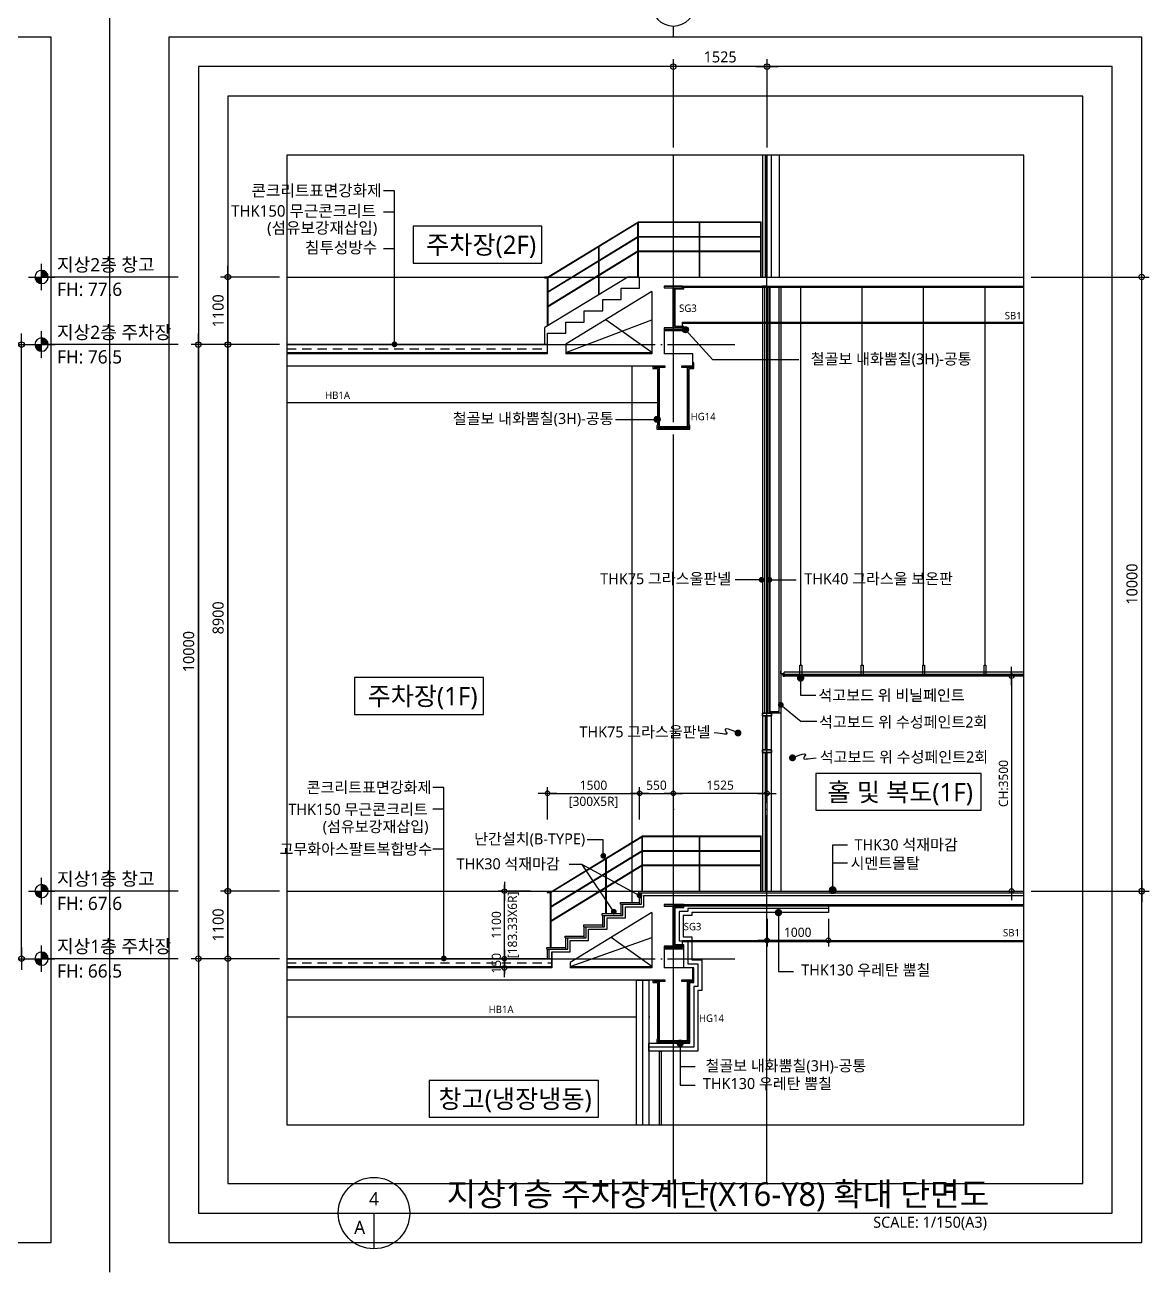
# Model space of a CAD drawing. Header units: millimetres. Extents: x 13515 to 183937, y -33900 to -660.
# Drawn here: x 98546 to 116850, y -33900 to -13592 of the extents above; entities that cross this region are included whole.
import ezdxf
from ezdxf.enums import TextEntityAlignment as Align

# ---------------------------------------------------------------- set-up
doc = ezdxf.new("R2010")
doc.units = ezdxf.units.MM
doc.header["$LTSCALE"] = 100
doc.header["$MEASUREMENT"] = 0
doc.header["$PDSIZE"] = -10
for name, pattern in [('CEN', [62, 60, -1, 0, -1]), ('CONTIN', [0]), ('HID', [2.5, 1.5, -1]), ('HIDDEN', [2, 1, -1])]:
    doc.linetypes.add(name, pattern=pattern)
doc.layers.get('0').update_dxf_attribs({"linetype": 'CONTINUOUS'})
doc.layers.get('Defpoints').update_dxf_attribs({"color": 171, "linetype": 'CONTINUOUS'})
for name, color, linetype in [('CEN', 1, 'CEN'), ('CON', 2, 'CONTINUOUS'), ('DOOR', 4, 'CONTINUOUS'), ('ELE-6', 8, 'CONTINUOUS'), ('ELE6', 8, 'CONTINUOUS'), ('FIN', 8, 'CONTINUOUS'), ('FIN(패널-200글라스울)', 4, 'CONTINUOUS'), ('FIN(패널-T75 글라스울)', 6, 'CONTINUOUS'), ('FIN-2', 9, 'CONTINUOUS'), ('HF', 3, 'CONTINUOUS'), ('INS', 251, 'BATTING'), ('LED', 7, 'CONTINUOUS'), ('NDIM', 7, 'CONTINUOUS'), ('STEEL', 5, 'CONTINUOUS'), ('SYM', 7, 'CONTINUOUS'), ('SYM(AXIS)', 7, 'CONTINUOUS'), ('TEXT', 3, 'CONTINUOUS'), ('TEXT(AXIS)', 2, 'CONTINUOUS'), ('TEXT(MIN)', 7, 'CONTINUOUS'), ('TEXT(노트)', 7, 'CONTINUOUS'), ('TEXT(실명)', 3, 'CONTINUOUS'), ('WALL-석고보드', 7, 'CONTINUOUS'), ('wire-meshes', 1, 'CONTINUOUS'), ('방수', 8, 'HIDDEN')]:
    doc.layers.add(name, color=color, linetype=linetype)
doc.styles.add('CGS', font='cgse', dxfattribs={"bigfont": 'cgs'})
doc.styles.add('나눔바른고딕', font='NanumBarunGothic.ttf')
doc.linetypes.add('BATTING', pattern='A,0.0001,-0.1,[134,ltypeshp.shx,S=0.1,R=0,X=-0.1,Y=0],-0.2,[134,ltypeshp.shx,S=0.1,R=180,X=0.1,Y=0],-0.1', length=0.4001)
doc.dimstyles.new('NDIM 1200', dxfattribs={"dimscale": 75, "dimtxt": 3, "dimasz": 1, "dimexe": 2, "dimexo": 2, "dimgap": 1, "dimtad": 1, "dimdec": 0, "dimdsep": 46, "dimtxsty": 'CGS', "dimblk": 'DOT0', "dimcen": 1, "dimdle": 8, "dimclrd": 256, "dimclre": 256, "dimclrt": 256, "dimadec": 0, "dimazin": 0, "dimtfac": 1, "dimtdec": 0, "dimtix": 1, "dimtmove": 2, "dimatfit": 3, "dimldrblk": 'DOT0', "dimfxl": 1, "dimtolj": 1, "dimtzin": 0, "dimlwd": -1, "dimlwe": -1, "dimarcsym": 0})

# ---------------------------------------------------------------- blocks, each defined once
blk = doc.blocks.new('A$C19853FC8')
at = {"layer": 'SYM'}
for p, q in [((1800, 0), (1800, 3600)), ((3600, 1800), (0, 1800))]:
    blk.add_line(p, q, dxfattribs=at)
blk.add_circle((1800, 1800), 900, dxfattribs=at)
for points in [[(900, 1800), (1800, 2700), (914, 1959), (1643, 2686)], [(914, 1959), (1643, 2686), (954, 2112), (1492, 2646)], [(954, 2112), (1492, 2646), (1025, 2260), (1346, 2576)], [(1025, 2260), (1346, 2576), (1109, 2378), (1222, 2491)], [(1800, 900), (2700, 1800), (1959, 914), (2686, 1643)], [(1959, 914), (2686, 1643), (2112, 954), (2646, 1492)], [(2112, 954), (2646, 1492), (2260, 1025), (2576, 1346)], [(2260, 1025), (2576, 1346), (2378, 1109), (2491, 1222)]]:
    blk.add_solid(points, dxfattribs=at)
at = {"layer": 'SYM', "linetype": 'Continuous'}
for points in [[(1800, 2700), (1800, 1800), (900, 1800)], [(2700, 1800), (1800, 900), (1800, 1800)]]:
    blk.add_solid(points, dxfattribs=at)
blk = doc.blocks.new('hb-700x300')
at = {"layer": 'STEEL', "color": 3, "linetype": 'ByBlock', "ltscale": 0.5}
for p, q in [((65177, 60321), (65320, 60321)), ((65320, 60321), (65320, 59669)), ((65333, 59669), (65333, 60321)), ((65333, 60321), (65477, 60321)), ((65320, 59669), (65177, 59669)), ((65477, 59669), (65333, 59669))]:
    blk.add_line(p, q, dxfattribs=at)
for points in [[(65477, 60321), (65477, 60345), (65177, 60345), (65177, 60321)], [(65177, 59669), (65177, 59645), (65477, 59645), (65477, 59669)]]:
    blk.add_lwpolyline(points, dxfattribs=at)
blk = doc.blocks.new('bhf-100x470')
at = {"layer": 'HF', "linetype": 'ByBlock'}
for p, q in [((66775, 58248), (66595, 58248)), ((66595, 58248), (66595, 58230)), ((66595, 58230), (66775, 58230)), ((66775, 58230), (66775, 58248)), ((67225, 58248), (67045, 58248)), ((67045, 58248), (67045, 58230)), ((67045, 58230), (67225, 58230)), ((67225, 58230), (67225, 58248))]:
    blk.add_line(p, q, dxfattribs=at)
for points in [[(66675, 57260), (66687, 57260), (66687, 58230), (66675, 58230)], [(67133, 57260), (67145, 57260), (67145, 58230), (67133, 58230)], [(66660, 57242), (67160, 57242), (67160, 57260), (66660, 57260)]]:
    blk.add_lwpolyline(points, close=True, dxfattribs=at)
blk = doc.blocks.new('DOT0')
blk.add_line((-3, 0), (3, 0))
at = {"color": 6}
blk.add_circle((0, 0), 0.75, dxfattribs=at)
blk = doc.blocks.new('*D431')
at = {"layer": 'Defpoints', "color": 0, "ltscale": 0.4, "transparency": 16777216}
for p in [(108554, -26105), (107054, -26630), (108554, -26630)]:
    blk.add_point(p, dxfattribs=at)
at = {"layer": 'NDIM', "ltscale": 0.4, "transparency": 16777216}
for p, q in [((107054, -26530), (107054, -26005)), ((107104, -26105), (108504, -26105)), ((108554, -26530), (108554, -26005))]:
    blk.add_line(p, q, dxfattribs=at)
at = {"layer": 'NDIM', "ltscale": 0.4, "transparency": 16777216, "xscale": 50, "yscale": 50, "zscale": 50, "rotation": 180}
blk.add_blockref('DOT0', (107054, -26105), dxfattribs=at)
at = {"layer": 'NDIM', "ltscale": 0.4, "transparency": 16777216, "xscale": 50, "yscale": 50, "zscale": 50}
blk.add_blockref('DOT0', (108554, -26105), dxfattribs=at)
at = {"layer": 'NDIM', "ltscale": 0.4, "transparency": 16777216, "char_height": 150, "attachment_point": 5, "style": '나눔바른고딕'}
for s, insert in [('\\A1;1500', (107804, -25973)), ('\\A1;[300X5R]', (107804, -26252))]:
    blk.add_mtext(s, dxfattribs=dict(at, insert=insert))
blk = doc.blocks.new('*D432')
at = {"layer": 'Defpoints', "color": 0, "ltscale": 0.4, "transparency": 16777216}
for p in [(109104, -26105), (108554, -26630), (109104, -26630)]:
    blk.add_point(p, dxfattribs=at)
at = {"layer": 'NDIM', "ltscale": 0.4, "transparency": 16777216}
for p, q in [((108554, -26530), (108554, -26005)), ((108604, -26105), (109054, -26105)), ((109104, -26530), (109104, -26005))]:
    blk.add_line(p, q, dxfattribs=at)
at = {"layer": 'NDIM', "ltscale": 0.4, "transparency": 16777216, "xscale": 50, "yscale": 50, "zscale": 50, "rotation": 180}
blk.add_blockref('DOT0', (108554, -26105), dxfattribs=at)
at = {"layer": 'NDIM', "ltscale": 0.4, "transparency": 16777216, "xscale": 50, "yscale": 50, "zscale": 50}
blk.add_blockref('DOT0', (109104, -26105), dxfattribs=at)
at = {"layer": 'NDIM', "ltscale": 0.4, "transparency": 16777216, "insert": (108829, -25973), "char_height": 150, "attachment_point": 5, "style": '나눔바른고딕'}
blk.add_mtext('\\A1;550', dxfattribs=at)
blk = doc.blocks.new('*D433')
at = {"layer": 'Defpoints', "color": 0, "ltscale": 0.4, "transparency": 16777216}
for p in [(109104, -26105), (109104, -26630), (110629, -26630)]:
    blk.add_point(p, dxfattribs=at)
at = {"layer": 'NDIM', "ltscale": 0.4, "transparency": 16777216}
for p, q in [((109104, -26530), (109104, -26005)), ((110579, -26105), (109154, -26105)), ((110629, -26530), (110629, -26005))]:
    blk.add_line(p, q, dxfattribs=at)
at = {"layer": 'NDIM', "ltscale": 0.4, "transparency": 16777216, "xscale": 50, "yscale": 50, "zscale": 50, "rotation": 180}
blk.add_blockref('DOT0', (109104, -26105), dxfattribs=at)
at = {"layer": 'NDIM', "ltscale": 0.4, "transparency": 16777216, "xscale": 50, "yscale": 50, "zscale": 50}
blk.add_blockref('DOT0', (110629, -26105), dxfattribs=at)
at = {"layer": 'NDIM', "ltscale": 0.4, "transparency": 16777216, "insert": (109866, -25973), "char_height": 150, "attachment_point": 5, "style": '나눔바른고딕'}
blk.add_mtext('\\A1;1525', dxfattribs=at)
blk = doc.blocks.new('*D429')
at = {"layer": 'Defpoints', "color": 0, "ltscale": 0.4, "transparency": 16777216}
for p in [(106353, -27697), (106878, -27697), (106878, -28797)]:
    blk.add_point(p, dxfattribs=at)
at = {"layer": 'NDIM', "ltscale": 0.4, "transparency": 16777216}
for p, q in [((106353, -27647), (106353, -27597)), ((106778, -27697), (106253, -27697)), ((106353, -28797), (106353, -27697)), ((106778, -28797), (106253, -28797)), ((106353, -28847), (106353, -28897))]:
    blk.add_line(p, q, dxfattribs=at)
at = {"layer": 'NDIM', "ltscale": 0.4, "transparency": 16777216, "xscale": 50, "yscale": 50, "zscale": 50}
for p, rotation in [((106353, -27697), 270), ((106353, -28797), 90)]:
    blk.add_blockref('DOT0', p, dxfattribs=dict(at, rotation=rotation))
at = {"layer": 'NDIM', "ltscale": 0.4, "transparency": 16777216, "char_height": 150, "attachment_point": 5, "rotation": 90, "style": '나눔바른고딕'}
for s, insert in [('\\A1;[183.33X6R]', (106500, -28247)), ('\\A1;1100', (106222, -28247))]:
    blk.add_mtext(s, dxfattribs=dict(at, insert=insert))
blk = doc.blocks.new('*D430')
at = {"layer": 'Defpoints', "color": 0, "ltscale": 0.4, "transparency": 16777216}
for p in [(106353, -28797), (106878, -28797), (106878, -28947)]:
    blk.add_point(p, dxfattribs=at)
at = {"layer": 'NDIM', "ltscale": 0.4, "transparency": 16777216}
for p, q in [((106778, -28797), (106253, -28797)), ((106353, -28747), (106353, -28697)), ((106353, -28947), (106353, -28797)), ((106778, -28947), (106253, -28947)), ((106353, -28997), (106353, -29047))]:
    blk.add_line(p, q, dxfattribs=at)
at = {"layer": 'NDIM', "ltscale": 0.4, "transparency": 16777216, "xscale": 50, "yscale": 50, "zscale": 50}
for p, rotation in [((106353, -28797), 270), ((106353, -28947), 90)]:
    blk.add_blockref('DOT0', p, dxfattribs=dict(at, rotation=rotation))
at = {"layer": 'NDIM', "ltscale": 0.4, "transparency": 16777216, "insert": (106222, -28872), "char_height": 150, "attachment_point": 5, "rotation": 90, "style": '나눔바른고딕'}
blk.add_mtext('\\A1;150', dxfattribs=at)
blk = doc.blocks.new('*D427')
at = {"layer": 'Defpoints', "color": 0, "ltscale": 0.4, "transparency": 16777216}
for p in [(109104, -14270), (109104, -15710), (110629, -15710)]:
    blk.add_point(p, dxfattribs=at)
at = {"layer": 'NDIM', "ltscale": 0.4, "transparency": 16777216}
for p, q in [((109104, -15590), (109104, -14150)), ((110629, -15590), (110629, -14150)), ((110569, -14270), (109164, -14270))]:
    blk.add_line(p, q, dxfattribs=at)
at = {"layer": 'NDIM', "ltscale": 0.4, "transparency": 16777216, "xscale": 60, "yscale": 60, "zscale": 60, "rotation": 180}
blk.add_blockref('DOT0', (109104, -14270), dxfattribs=at)
at = {"layer": 'NDIM', "ltscale": 0.4, "transparency": 16777216, "xscale": 60, "yscale": 60, "zscale": 60}
blk.add_blockref('DOT0', (110629, -14270), dxfattribs=at)
at = {"layer": 'NDIM', "ltscale": 0.4, "transparency": 16777216, "insert": (109866, -14113), "char_height": 180, "attachment_point": 5, "style": '나눔바른고딕'}
blk.add_mtext('\\A1;1525', dxfattribs=at)
blk = doc.blocks.new('A$C2F20087E')
at = {"layer": 'SYM(AXIS)'}
blk.add_line((600, 0), (600, 300), dxfattribs=at)
blk.add_circle((600, 900), 600, dxfattribs=at)
blk = doc.blocks.new('*D428')
at = {"layer": 'Defpoints', "color": 0, "ltscale": 0.4, "transparency": 16777216}
for p in [(101850, -27697), (102810, -27697), (102810, -28797)]:
    blk.add_point(p, dxfattribs=at)
at = {"layer": 'NDIM', "ltscale": 0.4, "transparency": 16777216}
for p, q in [((102690, -27697), (101730, -27697)), ((101850, -28737), (101850, -27757)), ((102690, -28797), (101730, -28797))]:
    blk.add_line(p, q, dxfattribs=at)
at = {"layer": 'NDIM', "ltscale": 0.4, "transparency": 16777216, "xscale": 60, "yscale": 60, "zscale": 60}
for p, rotation in [((101850, -27697), 90), ((101850, -28797), 270)]:
    blk.add_blockref('DOT0', p, dxfattribs=dict(at, rotation=rotation))
at = {"layer": 'NDIM', "ltscale": 0.4, "transparency": 16777216, "insert": (101692, -28247), "char_height": 180, "attachment_point": 5, "rotation": 90, "style": '나눔바른고딕'}
blk.add_mtext('\\A1;1100', dxfattribs=at)
blk = doc.blocks.new('*D426')
at = {"layer": 'Defpoints', "color": 0, "ltscale": 0.4, "transparency": 16777216}
for p in [(114611, -24195), (114611, -27695), (114611, -27695)]:
    blk.add_point(p, dxfattribs=at)
at = {"layer": 'NDIM', "ltscale": 0.4, "transparency": 16777216}
blk.add_line((114611, -24245), (114611, -27645), dxfattribs=at)
at = {"layer": 'NDIM', "ltscale": 0.4, "transparency": 16777216, "xscale": 50, "yscale": 50, "zscale": 50}
for p, rotation in [((114611, -24195), 90), ((114611, -27695), 270)]:
    blk.add_blockref('DOT0', p, dxfattribs=dict(at, rotation=rotation))
at = {"layer": 'NDIM', "ltscale": 0.4, "transparency": 16777216, "insert": (114480, -25945), "char_height": 150, "attachment_point": 5, "rotation": 90, "style": '나눔바른고딕'}
blk.add_mtext('\\A1;CH:3500', dxfattribs=at)
blk = doc.blocks.new('*D474')
at = {"layer": 'Defpoints', "color": 0, "ltscale": 0.4, "transparency": 16777216}
for p in [(110629, -28047), (111629, -28047), (110629, -28500)]:
    blk.add_point(p, dxfattribs=at)
at = {"layer": 'NDIM', "ltscale": 0.4, "transparency": 16777216}
for p, q in [((110629, -28147), (110629, -28600)), ((111629, -28147), (111629, -28600)), ((111579, -28500), (110679, -28500))]:
    blk.add_line(p, q, dxfattribs=at)
at = {"layer": 'NDIM', "ltscale": 0.4, "transparency": 16777216, "xscale": 50, "yscale": 50, "zscale": 50, "rotation": 180}
blk.add_blockref('DOT0', (110629, -28500), dxfattribs=at)
at = {"layer": 'NDIM', "ltscale": 0.4, "transparency": 16777216, "xscale": 50, "yscale": 50, "zscale": 50}
blk.add_blockref('DOT0', (111629, -28500), dxfattribs=at)
at = {"layer": 'NDIM', "ltscale": 0.4, "transparency": 16777216, "insert": (111129, -28368), "char_height": 150, "attachment_point": 5, "style": '나눔바른고딕'}
blk.add_mtext('\\A1;1000', dxfattribs=at)
blk = doc.blocks.new('*D475')
at = {"layer": 'Defpoints', "color": 0, "ltscale": 0.4, "transparency": 16777216}
for p in [(101850, -18797), (102810, -18797), (102810, -27697)]:
    blk.add_point(p, dxfattribs=at)
at = {"layer": 'NDIM', "ltscale": 0.4, "transparency": 16777216}
for p, q in [((102690, -18797), (101730, -18797)), ((101850, -27637), (101850, -18857)), ((102690, -27697), (101730, -27697))]:
    blk.add_line(p, q, dxfattribs=at)
at = {"layer": 'NDIM', "ltscale": 0.4, "transparency": 16777216, "xscale": 60, "yscale": 60, "zscale": 60}
for p, rotation in [((101850, -18797), 90), ((101850, -27697), 270)]:
    blk.add_blockref('DOT0', p, dxfattribs=dict(at, rotation=rotation))
at = {"layer": 'NDIM', "ltscale": 0.4, "transparency": 16777216, "insert": (101692, -23247), "char_height": 180, "attachment_point": 5, "rotation": 90, "style": '나눔바른고딕'}
blk.add_mtext('\\A1;8900', dxfattribs=at)
blk = doc.blocks.new('*D476')
at = {"layer": 'Defpoints', "color": 0, "ltscale": 0.4, "transparency": 16777216}
for p in [(101370, -18797), (102810, -18797), (102810, -28797)]:
    blk.add_point(p, dxfattribs=at)
at = {"layer": 'NDIM', "ltscale": 0.4, "transparency": 16777216}
for p, q in [((102690, -18797), (101250, -18797)), ((101370, -28737), (101370, -18857)), ((102690, -28797), (101250, -28797))]:
    blk.add_line(p, q, dxfattribs=at)
at = {"layer": 'NDIM', "ltscale": 0.4, "transparency": 16777216, "xscale": 60, "yscale": 60, "zscale": 60}
for p, rotation in [((101370, -18797), 90), ((101370, -28797), 270)]:
    blk.add_blockref('DOT0', p, dxfattribs=dict(at, rotation=rotation))
at = {"layer": 'NDIM', "ltscale": 0.4, "transparency": 16777216, "insert": (101212, -23797), "char_height": 180, "attachment_point": 5, "rotation": 90, "style": '나눔바른고딕'}
blk.add_mtext('\\A1;10000', dxfattribs=at)
blk = doc.blocks.new('*D483')
at = {"layer": 'Defpoints', "color": 0, "ltscale": 0.4, "transparency": 16777216}
for p in [(97050, -18797), (98490, -18797), (97050, -28797)]:
    blk.add_point(p, dxfattribs=at)
at = {"layer": 'NDIM', "ltscale": 0.4, "transparency": 16777216}
for p, q in [((97170, -18797), (98610, -18797)), ((98490, -28737), (98490, -18857)), ((97170, -28797), (98610, -28797))]:
    blk.add_line(p, q, dxfattribs=at)
at = {"layer": 'NDIM', "ltscale": 0.4, "transparency": 16777216, "xscale": 60, "yscale": 60, "zscale": 60}
for p, rotation in [((98490, -18797), 90), ((98490, -28797), 270)]:
    blk.add_blockref('DOT0', p, dxfattribs=dict(at, rotation=rotation))
at = {"layer": 'NDIM', "ltscale": 0.4, "transparency": 16777216, "insert": (98332, -23797), "char_height": 180, "attachment_point": 5, "rotation": 90, "style": '나눔바른고딕'}
blk.add_mtext('\\A1;10000', dxfattribs=at)
blk = doc.blocks.new('*D485')
at = {"layer": 'Defpoints', "color": 0, "ltscale": 0.4, "transparency": 16777216}
for p in [(114810, -17697), (116730, -17697), (114810, -27697)]:
    blk.add_point(p, dxfattribs=at)
at = {"layer": 'NDIM', "ltscale": 0.4, "transparency": 16777216}
for p, q in [((114930, -17697), (116850, -17697)), ((116730, -27637), (116730, -17757)), ((114930, -27697), (116850, -27697))]:
    blk.add_line(p, q, dxfattribs=at)
at = {"layer": 'NDIM', "ltscale": 0.4, "transparency": 16777216, "xscale": 60, "yscale": 60, "zscale": 60}
for p, rotation in [((116730, -17697), 90), ((116730, -27697), 270)]:
    blk.add_blockref('DOT0', p, dxfattribs=dict(at, rotation=rotation))
at = {"layer": 'NDIM', "ltscale": 0.4, "transparency": 16777216, "insert": (116572, -22697), "char_height": 180, "attachment_point": 5, "rotation": 90, "style": '나눔바른고딕'}
blk.add_mtext('\\A1;10000', dxfattribs=at)
blk = doc.blocks.new('*D486')
at = {"layer": 'Defpoints', "color": 0, "ltscale": 0.4, "transparency": 16777216}
for p in [(101850, -17697), (102810, -17697), (102810, -18797)]:
    blk.add_point(p, dxfattribs=at)
at = {"layer": 'NDIM', "ltscale": 0.4, "transparency": 16777216}
for p, q in [((102690, -17697), (101730, -17697)), ((101850, -18737), (101850, -17757)), ((102690, -18797), (101730, -18797))]:
    blk.add_line(p, q, dxfattribs=at)
at = {"layer": 'NDIM', "ltscale": 0.4, "transparency": 16777216, "xscale": 60, "yscale": 60, "zscale": 60}
for p, rotation in [((101850, -17697), 90), ((101850, -18797), 270)]:
    blk.add_blockref('DOT0', p, dxfattribs=dict(at, rotation=rotation))
at = {"layer": 'NDIM', "ltscale": 0.4, "transparency": 16777216, "insert": (101692, -18247), "char_height": 180, "attachment_point": 5, "rotation": 90, "style": '나눔바른고딕'}
blk.add_mtext('\\A1;1100', dxfattribs=at)

msp = doc.modelspace()

# ---------------------------------------------------------------- hatches: boundary and pattern name
at = {"ltscale": 10000}
h = msp.add_hatch(color=256, dxfattribs=at)
h.dxf.hatch_style = 1
edge = h.paths.add_edge_path()
edge.add_arc((109299.7, -18556.3), 50, 540, 900)
h = msp.add_hatch(color=256, dxfattribs=at)
h.dxf.hatch_style = 1
edge = h.paths.add_edge_path()
edge.add_arc((108840.3, -20016.6), 50, -360, 0, ccw=False)
at = {"layer": 'LED'}
h = msp.add_hatch(color=256, dxfattribs=at)
h.dxf.hatch_style = 1
edge = h.paths.add_edge_path()
edge.add_arc((111698.5, -27681.3), 64.8, 180, 540, ccw=False)

# ---------------------------------------------------------------- linework, layer by layer
for p, q in [((104562.7, -16639.4), (104381.5, -16639.4)), ((104562.7, -17237.5), (104381.5, -17237.5)), ((105366.2, -26359.7), (105184.9, -26359.7)), ((105366.2, -27011.3), (105184.9, -27011.3))]:
    msp.add_line(p, q)
at = {"ltscale": 10000}
for p, q in [((107053.8, -18796.7), (102810, -18796.7)), ((111439.3, -24933.7), (111185.7, -24933.7)), ((107618.5, -27264.1), (108553.8, -27767.2)), ((107123.8, -28796.7), (102810, -28796.7))]:
    msp.add_line(p, q, dxfattribs=at)
for points in [[(106963.7, -16870), (104868.3, -16870), (104868.3, -17470), (106963.7, -17470)], [(106010.1, -24219.3), (103914.6, -24219.3), (103914.6, -24819.3), (106010.1, -24819.3)], [(114116.3, -25780.8), (111425, -25780.8), (111425, -26380.8), (114116.3, -26380.8)], [(107883.3, -30778.3), (105130.4, -30778.3), (105130.4, -31378.3), (107883.3, -31378.3)]]:
    msp.add_lwpolyline(points, close=True, dxfattribs=at)
at = {"layer": 'CEN'}
for p, q in [((109103.8, -32459.6), (109103.8, -15710)), ((110628.8, -32459.6), (110628.8, -15710)), ((107053.8, -17701.2), (108533.8, -16796.7)), ((107056.3, -17710.2), (108536.3, -16805.7)), ((108527.3, -17696.7), (108527.3, -16811.2)), ((108533.8, -16796.7), (110536.3, -16796.7)), ((108536.3, -17696.7), (108536.3, -16805.7)), ((108536.3, -16805.7), (110536.3, -16805.7)), ((109527.3, -17696.7), (109527.3, -16811.2)), ((109536.3, -17696.7), (109536.3, -16805.7)), ((110527.3, -17696.7), (110527.3, -16805.7)), ((110536.3, -17696.7), (110536.3, -16796.7)), ((107062.8, -17930.1), (108527.3, -17035.1)), ((107062.8, -17940.6), (108527.3, -17045.6)), ((108536.3, -17035.1), (110527.3, -17035.1)), ((108536.3, -17044.1), (110527.3, -17044.1)), ((107888.8, -17979.8), (107888.8, -17201.4)), ((107897.8, -17974.3), (107897.8, -17195.9)), ((107062.8, -18164.5), (108527.3, -17269.5)), ((107062.8, -18175), (108527.3, -17280)), ((108536.3, -17269.5), (110527.3, -17269.5)), ((108536.3, -17278.5), (110527.3, -17278.5)), ((102810, -17696.7), (114810, -17696.7)), ((107053.8, -17701.2), (107003.8, -17701.2)), ((107003.8, -17701.2), (107003.8, -17710.2)), ((107003.8, -17710.2), (107056.3, -17710.2)), ((107053.8, -18490.7), (107053.8, -17710.2)), ((107062.8, -18485.3), (107062.8, -17706.2)), ((107353.8, -18926.7), (108753.8, -18392.3)), ((108753.8, -18926.7), (108003.6, -18392.1)), ((102810, -18796.7), (110103.8, -18796.7)), ((107101.2, -27712.8), (108600.2, -26796.7)), ((107103.8, -27721.8), (108602.8, -26805.7)), ((108600.2, -26796.7), (110536.3, -26796.7)), ((108602.8, -27696.7), (108602.8, -26805.7)), ((108602.8, -26805.7), (110536.3, -26805.7)), ((109527.3, -27696.7), (109527.3, -26805.7)), ((109536.3, -27696.7), (109536.3, -26805.7)), ((110527.3, -27696.7), (110527.3, -26805.7)), ((110536.3, -27696.7), (110536.3, -26796.7)), ((108593.8, -27696.7), (108593.8, -26811.2)), ((107112.8, -27940.1), (108593.8, -27035.1)), ((107112.8, -27950.7), (108593.8, -27045.6)), ((108003.8, -28063.4), (108003.8, -27171.8)), ((108012.8, -28063.4), (108012.8, -27166.3)), ((108602.8, -27035.1), (110527.3, -27035.1)), ((108602.8, -27044.1), (110527.3, -27044.1)), ((107112.8, -28174.5), (108593.8, -27269.5)), ((107112.8, -28185.1), (108593.8, -27280)), ((108602.8, -27269.5), (110527.3, -27269.5)), ((108602.8, -27278.5), (110527.3, -27278.5)), ((102810, -27696.7), (114810, -27696.7)), ((107101.2, -27712.8), (107051.2, -27712.8)), ((107051.2, -27712.8), (107051.2, -27721.8)), ((107051.2, -27721.8), (107103.8, -27721.8)), ((107103.8, -28613.4), (107103.8, -27721.8)), ((107112.8, -28613.4), (107112.8, -27716.3)), ((107423.8, -28926.7), (108753.8, -28454.6)), ((108753.8, -28926.7), (108088.8, -28452.8)), ((102810, -28796.7), (110103.8, -28796.7))]:
    msp.add_line(p, q, dxfattribs=at)
at = {"layer": 'CON', "ltscale": 1000}
for p, q in [((108553.8, -17696.7), (114810, -17696.7)), ((108953.8, -17846.7), (114810, -17846.7)), ((108753.8, -17933.6), (107353.8, -18789.2)), ((108753.8, -17933.6), (108753.8, -18946.7)), ((108953.8, -18546.7), (108953.8, -18946.7)), ((107353.8, -18789.2), (107353.8, -18946.7)), ((107053.8, -18946.7), (102810, -18946.7)), ((108753.8, -18946.7), (107353.8, -18946.7)), ((109418.8, -18946.7), (108953.8, -18946.7)), ((109418.8, -19146.7), (109418.8, -18946.7)), ((108968.8, -19146.7), (102810, -19146.7)), ((108623.8, -27766.7), (114810, -27766.7)), ((108953.8, -27916.7), (114810, -27916.7)), ((108753.8, -28046.4), (107423.8, -28859.2)), ((108753.8, -28046.4), (108753.8, -28946.7)), ((108953.8, -28592.7), (108953.8, -28946.7)), ((107123.8, -28683.4), (107123.8, -28946.7)), ((107123.8, -28946.7), (102810, -28946.7)), ((107423.8, -28859.2), (107423.8, -28946.7)), ((108753.8, -28946.7), (107423.8, -28946.7)), ((109418.8, -28946.7), (108953.8, -28946.7)), ((109418.8, -29146.7), (109418.8, -28946.7)), ((108968.8, -29146.7), (102810, -29146.7))]:
    msp.add_line(p, q, dxfattribs=at)
for points in [[(107053.8, -18946.7), (107053.8, -18726.7), (107053.8, -18613.4), (107353.8, -18613.4), (107353.8, -18430.1), (107653.8, -18430.1), (107653.8, -18246.7), (107953.8, -18246.7), (107953.8, -18063.4), (108253.8, -18063.4), (108253.8, -17880.1), (108553.8, -17880.1), (108553.8, -17696.7)], [(107123.8, -28946.7), (107123.8, -28796.7), (107123.8, -28683.4), (107423.8, -28683.4), (107423.8, -28500.1), (107723.8, -28500.1), (107723.8, -28316.7), (108023.8, -28316.7), (108023.8, -28133.4), (108323.8, -28133.4), (108323.8, -27950.1), (108623.8, -27950.1), (108623.8, -27766.7)]]:
    msp.add_lwpolyline(points, dxfattribs=at)
at = {"layer": 'Defpoints', "ltscale": 10000}
msp.add_line((99930, -33900), (99930, -660), dxfattribs=at)
for points in [[(98970, -13790), (76050, -13790), (76050, -33420), (98970, -33420)], [(116730, -13790), (100890, -13790), (100890, -33420), (116730, -33420)], [(116250, -14270), (101370, -14270), (101370, -32940), (116250, -32940)], [(115770, -14750), (101850, -14750), (101850, -32460), (115770, -32460)], [(114810, -15710), (102810, -15710), (102810, -31500), (114810, -31500)]]:
    msp.add_lwpolyline(points, close=True, dxfattribs=at)
at = {"layer": 'DOOR'}
for p, q in [((110553.8, -15710), (110553.8, -17696.7)), ((110597.8, -15710), (110597.8, -17696.7)), ((110627.8, -15710), (110627.8, -17696.7)), ((110703.8, -17696.7), (110703.8, -15710)), ((110553.8, -24841.7), (110553.8, -27696.7)), ((110597.8, -24841.7), (110597.8, -25396.7)), ((110627.8, -24841.7), (110627.8, -25396.7)), ((110703.8, -27696.7), (110703.8, -24841.7)), ((110597.8, -25441.7), (110597.8, -27696.7)), ((110627.8, -25441.7), (110627.8, -27696.7))]:
    msp.add_line(p, q, dxfattribs=at)
for points in [[(110703.8, -24796.7), (110687.3, -24796.7), (110687.3, -24798.3), (110702.2, -24798.3), (110702.2, -24840.1), (110599.4, -24840.1), (110599.4, -24840.1), (110555.4, -24840.1), (110555.4, -24798.3), (110570.3, -24798.3), (110570.3, -24796.7), (110553.8, -24796.7), (110553.8, -24841.7), (110597.8, -24841.7), (110597.8, -24841.7), (110703.8, -24841.7)], [(110563.3, -24798.3), (110563.3, -24799.9), (110694.2, -24799.9), (110694.2, -24798.3)], [(110703.8, -25396.7), (110702.2, -25396.7), (110702.2, -25398.3), (110702.2, -25398.3), (110702.2, -25440.1), (110599.4, -25440.1), (110599.4, -25440.1), (110555.4, -25440.1), (110555.4, -25398.3), (110702.2, -25398.3), (110702.2, -25396.7), (110553.8, -25396.7), (110553.8, -25441.7), (110597.8, -25441.7), (110597.8, -25441.7), (110703.8, -25441.7)]]:
    msp.add_lwpolyline(points, close=True, dxfattribs=at)
at = {"layer": 'ELE-6', "ltscale": 10000}
msp.add_line((108428.8, -19146.7), (108428.8, -27880.1), dxfattribs=at)
at = {"layer": 'ELE6', "ltscale": 10000}
msp.add_line((110853.8, -24796.7), (110853.8, -27696.7), dxfattribs=at)
at = {"layer": 'FIN', "ltscale": 10000}
for p, q in [((109253.8, -17863.7), (114810, -17863.7)), ((109253.8, -18429.7), (114810, -18429.7)), ((109253.8, -18522.7), (109253.8, -18429.7)), ((109253.8, -18446.7), (114810, -18446.7)), ((107053.8, -18796.7), (107053.8, -18643.4)), ((107013.8, -18796.7), (107013.8, -18796.7)), ((107053.8, -18796.7), (107053.8, -18796.7)), ((108868.8, -19746.7), (102810, -19746.7)), ((108543.8, -27696.7), (114810, -27696.7)), ((108543.8, -27726.7), (108543.8, -27696.7)), ((108543.8, -27726.7), (114810, -27726.7)), ((108553.8, -27910.1), (108553.8, -27726.7)), ((108583.8, -27910.1), (108583.8, -27726.7)), ((108243.8, -27880.1), (108553.8, -27880.1)), ((108243.8, -27910.1), (108243.8, -27880.1)), ((108243.8, -27910.1), (108583.8, -27910.1)), ((108253.8, -28093.4), (108253.8, -27910.1)), ((108283.8, -28093.4), (108283.8, -27910.1)), ((109253.8, -27933.7), (114810, -27933.7)), ((107943.8, -28063.4), (108253.8, -28063.4)), ((107943.8, -28093.4), (107943.8, -28063.4)), ((107943.8, -28093.4), (108283.8, -28093.4)), ((107953.8, -28276.7), (107953.8, -28093.4)), ((107983.8, -28276.7), (107983.8, -28093.4)), ((107343.8, -28430.1), (107653.8, -28430.1)), ((107343.8, -28460.1), (107343.8, -28430.1)), ((107643.8, -28246.7), (107953.8, -28246.7)), ((107643.8, -28276.7), (107643.8, -28246.7)), ((107643.8, -28276.7), (107983.8, -28276.7)), ((107653.8, -28460.1), (107653.8, -28276.7)), ((107683.8, -28460.1), (107683.8, -28276.7)), ((107043.8, -28613.4), (107353.8, -28613.4)), ((107043.8, -28643.4), (107043.8, -28613.4)), ((107343.8, -28460.1), (107683.8, -28460.1)), ((107353.8, -28643.4), (107353.8, -28460.1)), ((107383.8, -28643.4), (107383.8, -28460.1)), ((109253.8, -28499.7), (114810, -28499.7)), ((109253.8, -28592.7), (109253.8, -28499.7)), ((109253.8, -28516.7), (114810, -28516.7)), ((107043.8, -28643.4), (107383.8, -28643.4)), ((107053.8, -28796.7), (107053.8, -28643.4)), ((107053.8, -28796.7), (107053.8, -28796.7)), ((107083.8, -28796.7), (107083.8, -28643.4)), ((107083.8, -28796.7), (107083.8, -28796.7)), ((108503.8, -29746.7), (102810, -29746.7)), ((108722.8, -29746.7), (108703.8, -29746.7))]:
    msp.add_line(p, q, dxfattribs=at)
for points in [[(108953.8, -18567.7), (109274.8, -18567.7), (109274.8, -18501.7), (109131.3, -18501.7), (109131.3, -17891.7), (109274.8, -17891.7), (109274.8, -17846.7)], [(108767.8, -19146.7), (108767.8, -19185.7), (108847.8, -19185.7), (108847.8, -20113.7), (108832.8, -20113.7), (108832.8, -20173.7), (109374.8, -20173.7), (109374.8, -20113.7), (109359.8, -20113.7), (109359.8, -19185.7), (109439.8, -19185.7), (109439.8, -19096.7), (109418.8, -19096.7)], [(108953.8, -28637.7), (108953.8, -28637.7), (109274.8, -28637.7), (109274.8, -28571.7), (109131.3, -28571.7), (109131.3, -27961.7), (109274.8, -27961.7), (109274.8, -27916.7), (109253.8, -27916.7), (109253.8, -27940.7), (109110.3, -27940.7), (109110.3, -28592.7), (109253.8, -28592.7), (109253.8, -28616.7), (108953.8, -28616.7), (108953.8, -28637.7)], [(108767.8, -29146.7), (108767.8, -29185.7), (108847.8, -29185.7), (108847.8, -30113.7), (108832.8, -30113.7), (108832.8, -30173.7), (109374.8, -30173.7), (109374.8, -30113.7), (109359.8, -30113.7), (109359.8, -29185.7), (109439.8, -29185.7), (109439.8, -29146.7), (109439.8, -29096.7), (109418.8, -29096.7), (109418.8, -29146.7), (109418.8, -29164.7), (109338.8, -29164.7), (109338.8, -30134.7), (109353.8, -30134.7), (109353.8, -30152.7), (108853.8, -30152.7), (108853.8, -30134.7), (108868.8, -30134.7), (108868.8, -29164.7), (108788.8, -29164.7), (108788.8, -29146.7)]]:
    msp.add_lwpolyline(points, dxfattribs=at)
at = {"layer": 'FIN(패널-200글라스울)', "ltscale": 0.1}
msp.add_lwpolyline([(108503.8, -31500), (108503.8, -29146.7), (108703.8, -29146.7), (108703.8, -31500)], dxfattribs=at)
at = {"layer": 'FIN(패널-T75 글라스울)', "ltscale": 0.1}
for p, q in [((108362, -17696.7), (107013.8, -18520.7)), ((108543.8, -17696.7), (108362, -17696.7)), ((107013.8, -18796.7), (107013.8, -18520.7))]:
    msp.add_line(p, q, dxfattribs=at)
msp.add_lwpolyline([(110553.8, -17846.7), (110553.8, -24796.7), (110628.8, -24796.7), (110628.8, -17846.7)], close=True, dxfattribs=at)
at = {"layer": 'FIN-2', "ltscale": 10000}
msp.add_line((110828.8, -15710), (110828.8, -17696.7), dxfattribs=at)
at = {"layer": 'FIN-2'}
for p, q in [((111178.8, -24018.7), (111178.8, -17846.7)), ((112178.8, -24018.7), (112178.8, -17846.7)), ((113178.8, -24018.7), (113178.8, -17846.7)), ((114178.8, -24018.7), (114178.8, -17846.7)), ((110905.8, -24168.7), (110905.8, -24130.7)), ((114810, -24130.7), (110905.8, -24130.7)), ((110905.8, -24168.7), (110905.8, -24130.7)), ((114810, -24182.7), (110893.8, -24182.7)), ((114810, -24194.7), (110893.8, -24194.7)), ((114810, -24168.7), (110905.8, -24168.7))]:
    msp.add_line(p, q, dxfattribs=at)
at = {"layer": 'FIN-2', "ltscale": 0.1}
for p, q in [((102810, -18926.7), (107053.8, -18926.7)), ((107353.8, -18926.7), (108753.8, -18926.7)), ((102810, -28926.7), (107123.8, -28926.7)), ((107423.8, -28926.7), (108753.8, -28926.7))]:
    msp.add_line(p, q, dxfattribs=at)
at = {"layer": 'FIN-2'}
msp.add_lwpolyline([(110911.8, -24196.7), (110911.8, -24194.7), (110893.8, -24194.7), (110893.8, -24156.7), (110855.8, -24156.7), (110855.8, -24116.7), (110853.8, -24116.7), (110853.8, -24158.7), (110891.8, -24158.7), (110891.8, -24196.7), (110911.8, -24196.7)], dxfattribs=at)
for points in [[(111163.8, -24018.7), (111193.8, -24018.7), (111193.8, -24168.7), (111163.8, -24168.7)], [(112163.8, -24018.7), (112193.8, -24018.7), (112193.8, -24168.7), (112163.8, -24168.7)], [(113163.8, -24018.7), (113193.8, -24018.7), (113193.8, -24168.7), (113163.8, -24168.7)], [(114163.8, -24018.7), (114193.8, -24018.7), (114193.8, -24168.7), (114163.8, -24168.7)]]:
    msp.add_lwpolyline(points, close=True, dxfattribs=at)
at = {"layer": 'INS', "ltscale": 0.9}
msp.add_line((110591.3, -24796.7), (110591.3, -17846.7), dxfattribs=at)
at = {"layer": 'INS', "ltscale": 0.5}
msp.add_line((110648.8, -24796.7), (110648.8, -17846.7), dxfattribs=at)
at = {"layer": 'INS', "ltscale": 2.5}
msp.add_line((108603.8, -29146.7), (108603.8, -31500), dxfattribs=at)
at = {"layer": 'INS', "linetype": 'CONTIN'}
msp.add_lwpolyline([(110628.8, -17846.7), (110668.8, -17846.7), (110668.8, -24796.7), (110628.8, -24796.7)], close=True, dxfattribs=at)
msp.add_lwpolyline([(111628.8, -27916.7), (111628.8, -28046.7), (109404.8, -28046.7), (109404.8, -28091.7), (109261.3, -28091.7), (109261.3, -28441.7), (109404.8, -28441.7), (109404.8, -28637.7), (109404.8, -28816.7), (109569.8, -28816.7), (109569.8, -29315.7), (109504.8, -29315.7), (109504.8, -30303.7), (108703.8, -30303.7), (108703.8, -30173.7), (109374.8, -30173.7), (109374.8, -29185.7), (109439.8, -29185.7), (109439.8, -28946.7), (109274.8, -28946.7), (109274.8, -28637.7), (109274.8, -28571.7), (109131.3, -28571.7), (109131.3, -27961.7), (109274.8, -27961.7), (109274.8, -27916.7), (111628.8, -27916.7)], dxfattribs=at)
at = {"layer": 'INS', "ltscale": 1.6}
msp.add_lwpolyline([(111628.8, -27981.7), (109339.8, -27981.7), (109339.8, -28026.7), (109196.3, -28026.7), (109196.3, -28506.7), (109339.8, -28506.7), (109339.8, -28637.7), (109339.8, -28881.7), (109504.8, -28881.7), (109504.8, -29250.7), (109439.8, -29250.7), (109439.8, -30238.7), (108703.8, -30238.7)], dxfattribs=at)
at = {"layer": 'LED', "ltscale": 10000}
for p, q in [((109748.8, -19046.6), (109299.7, -18556.3)), ((111145.7, -19046.6), (109748.8, -19046.6)), ((108162.4, -20016.6), (108840.3, -20016.6)), ((109457.4, -30557.7), (109214.7, -30557.7))]:
    msp.add_line(p, q, dxfattribs=at)
at = {"layer": 'LED'}
for points in [[(104562.7, -18793.3), (104562.7, -16290.9), (104381.5, -16290.9)], [(110541.2, -22627.4), (110541.2, -22627.4), (110108, -22627.4)], [(110668.8, -22627.4), (110668.8, -22627.4), (111102.1, -22627.4)], [(110853.8, -24663.6), (110853.8, -24663.6), (111185.7, -24933.7)], [(110156.7, -25121.3), (110062.9, -25082.2), (110000.8, -25061.1), (109964.6, -25054.7), (109948.7, -25059.4), (109947.3, -25072), (109954.9, -25088.9), (109965.6, -25106.9), (109973.9, -25122.6), (109975.1, -25133.2), (109968.3, -25138.9), (109953.7, -25140.7), (109931.6, -25139.4), (109902, -25135.9), (109865.2, -25131.1), (109821.5, -25126), (109770.8, -25121.3)], [(111044, -25526.2), (111137.7, -25487.1), (111199.9, -25466), (111236.1, -25459.5), (111252, -25464.3), (111253.4, -25476.8), (111245.8, -25493.8), (111235.1, -25511.8), (111226.8, -25527.5), (111225.6, -25538.1), (111232.4, -25543.8), (111247, -25545.6), (111269.1, -25544.3), (111298.7, -25540.8), (111335.4, -25536), (111379.2, -25530.8), (111429.9, -25526.2)], [(105366.2, -28793.3), (105366.2, -26011.3), (105184.9, -26011.3)], [(107963.3, -27121.8), (107963.3, -26859.1), (107699.7, -26859.1)], [(108133.6, -28032.1), (107618.5, -27264.1), (107406.3, -27264.1)]]:
    msp.add_lwpolyline(points, dxfattribs=at)
for points, const_width in [([(104562.7, -18816.8, 1), (104562.7, -18769.9, 1)], 46.9), ([(110541.2, -22650.8, 1), (110541.2, -22603.9, 1)], 46.9), ([(110668.8, -22650.8, -1), (110668.8, -22603.9, -1)], 46.9), ([(110853.8, -24687.1, -1), (110853.8, -24640.2, -1)], 46.9), ([(110156.7, -25093.2, 1), (110156.7, -25149.4, 1)], 56.2), ([(111044, -25498, -1), (111044, -25554.3, -1)], 56.2), ([(107963.3, -27145.2, 1), (107963.3, -27098.4, 1)], 46.9), ([(108553.8, -27790.7, 1), (108553.8, -27743.8, 1)], 46.9), ([(108133.6, -28055.5, -1), (108133.6, -28008.6, -1)], 46.9), ([(105366.2, -28816.8, -1), (105366.2, -28769.9, -1)], 46.9)]:
    msp.add_lwpolyline(points, format="xyb", close=True, dxfattribs=dict(at, const_width=const_width))
at = {"layer": 'LED', "ltscale": 10000}
for centre in [(109299.7, -18556.3), (108840.3, -20016.6)]:
    msp.add_circle(centre, 50, dxfattribs=at)
at = {"layer": 'SYM', "ltscale": 1000}
for p, q in [((101042.8, -17696.7), (98817.2, -17696.7)), ((101042.8, -18796.7), (98817.2, -18796.7)), ((101042.8, -27696.7), (98817.2, -27696.7)), ((101042.8, -28796.7), (98817.2, -28796.7))]:
    msp.add_line(p, q, dxfattribs=at)
at = {"layer": 'SYM'}
for p, q in [((103647, -32940), (114560.5, -32940)), ((104228.8, -32940), (104228.8, -33521.8))]:
    msp.add_line(p, q, dxfattribs=at)
msp.add_circle((104228.8, -32940), 581.8, dxfattribs=at)
at = {"layer": 'TEXT(MIN)', "ltscale": 10000}
msp.add_line((111938.5, -27241.5), (111698.5, -27241.5), dxfattribs=at)
at = {"layer": 'WALL-석고보드', "color": 8, "ltscale": 0.1}
msp.add_lwpolyline([(110678.8, -24771.7), (110678.8, -17846.7), (110833.8, -17846.7)], dxfattribs=at)
at = {"layer": 'WALL-석고보드', "ltscale": 0.1}
msp.add_lwpolyline([(110678.8, -24771.7), (110828.8, -24771.7), (110828.8, -17846.7), (110853.8, -17846.7), (110853.8, -24796.7), (110678.8, -24796.7)], close=True, dxfattribs=at)
msp.add_lwpolyline([(108878.8, -31500), (108878.8, -30303.7), (108903.8, -30303.7), (108903.8, -31500)], dxfattribs=at)
at = {"layer": 'wire-meshes', "linetype": 'HID'}
for p, q in [((102810, -18866.5), (107053.8, -18866.5)), ((102810, -28866.5), (107123.8, -28866.5))]:
    msp.add_line(p, q, dxfattribs=at)
at = {"layer": '방수', "ltscale": 0.1}
for p, q in [((102810, -18936.7), (107053.8, -18936.7)), ((107353.8, -18936.7), (108753.8, -18936.7)), ((102810, -28936.7), (107123.8, -28936.7)), ((107423.8, -28936.7), (108753.8, -28936.7))]:
    msp.add_line(p, q, dxfattribs=at)

# ---------------------------------------------------------------- block references
at = {"xscale": -0.6000000000000001, "yscale": 0.6000000000000001, "zscale": 0.6000000000000001}
msp.add_blockref('A$C2F20087E', (109463.8, -13790), dxfattribs=at)
at = {"ltscale": 1000, "xscale": -0.12, "yscale": 0.12, "zscale": 0.12}
for p in [(99033.2, -17912.7), (99033.2, -19012.7), (99033.2, -27912.7), (99033.2, -29012.7)]:
    msp.add_blockref('A$C19853FC8', p, dxfattribs=at)
for name, p in [('hb-700x300', (43777.1, -78191.7)), ('bhf-100x470', (42194, -77395.2)), ('hb-700x300', (43777.1, -88261.7)), ('bhf-100x470', (42194, -87395.2))]:
    msp.add_blockref(name, p)

# ---------------------------------------------------------------- texts
at = {"layer": 'TEXT', "style": '나눔바른고딕'}
msp.add_text('지상1층 주차장계단(X16-Y8) 확대 단면도', height=384, dxfattribs=at).set_placement((114248.3, -32631.6), align=Align.MIDDLE_RIGHT)
for s, p in [('4', (104228.8, -32707.3)), ('A', (103996.1, -33172.7))]:
    msp.add_text(s, height=216, dxfattribs=at).set_placement(p, align=Align.MIDDLE)
msp.add_text('SCALE: 1/150(A3)', height=180, dxfattribs=at).set_placement((114210.7, -32998.2), align=Align.TOP_RIGHT)
at = {"layer": 'TEXT(AXIS)', "style": '나눔바른고딕'}
for s, p in [('지상2층 창고', (99067.2, -17496.7)), ('FH: 77.6', (99067.2, -17896.7)), ('지상2층 주차장', (99067.2, -18596.7)), ('FH: 76.5', (99067.2, -18996.7)), ('지상1층 창고', (99067.2, -27496.7)), ('FH: 67.6', (99067.2, -27896.7)), ('지상1층 주차장', (99067.2, -28596.7)), ('FH: 66.5', (99067.2, -28996.7))]:
    msp.add_text(s, height=216, dxfattribs=at).set_placement(p, align=Align.MIDDLE_LEFT)
at = {"layer": 'TEXT(MIN)', "style": '나눔바른고딕'}
for s, p in [('철골보 내화뿜칠(3H)-공통', (113959.1, -19030.6)), ('THK30 석재마감', (113735.7, -26941.5)), ('시멘트몰탈', (113118.6, -27241.5)), ('THK130 우레탄 뿜칠', (113288.9, -28980.6)), ('철골보 내화뿜칠(3H)-공통', (112245.7, -30540.1)), ('THK130 우레탄 뿜칠', (111687.6, -30830.1))]:
    msp.add_text(s, height=180, dxfattribs=at).set_placement(p, align=Align.MIDDLE_RIGHT)
msp.add_text('철골보 내화뿜칠(3H)-공통', height=180, rotation=360, dxfattribs=at).set_placement((108130.2, -20000.6), align=Align.MIDDLE_RIGHT)
at = {"layer": 'TEXT(노트)', "style": '나눔바른고딕'}
for s, height, p in [('콘크리트표면강화제', 187.5, (102235.1, -16288)), ('THK150 무근콘크리트', 187.5, (101901.6, -16620.6)), ('(섬유보강재삽입)', 187.5, (102489.2, -16895.2)), ('침투성방수', 187.5, (103106.2, -17216.7)), ('SG3', 120, (109196.7, -18204.4)), ('SB1', 120, (114499.7, -18325.1)), ('HB1A', 120, (103431.8, -19621.6)), ('HG14', 120, (109384.8, -19968.3)), ('석고보드 위 비닐페인트', 180, (111467.7, -24507.2)), ('석고보드 위 비닐페인트', 180, (111467.7, -24509.2)), ('석고보드 위 수성페인트2회', 180, (111477, -24943.3)), ('석고보드 위 수성페인트2회', 180, (111489, -25512.4)), ('콘크리트표면강화제', 180, (103131.5, -26008.4)), ('THK150 무근콘크리트', 180, (102835.4, -26365.3)), ('(섬유보강재삽입)', 180, (103394.5, -26645.9)), ('고무화아스팔트복합방수', 180, (102691.7, -27012.1)), ('THK30 석재마감', 180, (105574.7, -27252.2)), ('SG3', 120, (109271.6, -28274.1)), ('SB1', 120, (114471.2, -28373.8)), ('HB1A', 120, (106095.5, -29623.2)), ('HG14', 120, (109520, -29766.2))]:
    msp.add_text(s, height=height, dxfattribs=at).set_placement(p, align=Align.MIDDLE_LEFT)
for s, p in [('THK75 그라스울판넬', (110045.9, -22609.5)), ('THK40 그라스울 보온판', (113656.6, -22609.5)), ('THK75 그라스울판넬', (109708.7, -25103.4)), ('난간설치(B-TYPE)', (107667.8, -26845.5))]:
    msp.add_text(s, height=180, dxfattribs=at).set_placement(p, align=Align.MIDDLE_RIGHT)
at = {"layer": 'TEXT(실명)', "style": '나눔바른고딕'}
for s, p in [('주차장(2F)', (105974.7, -17185.7)), ('주차장(1F)', (105021, -24535)), ('홀 및 복도(1F)', (112797.5, -26096.6)), ('창고(냉장냉동)', (106527.3, -31094.1))]:
    msp.add_text(s, height=300, dxfattribs=at).set_placement(p, align=Align.MIDDLE)

# ---------------------------------------------------------------- dimensions: what is measured, and where the dimension line sits
at = {"layer": 'NDIM', "ltscale": 0.4}
for base, p1, p2, angle, override, picture, middle in [((109103.8, -14270), (110628.8, -15710), (109103.8, -15710), 180, {"dimscale": 60, "dimtxsty": '나눔바른고딕'}, '*D427', (109866.3, -14112.6)), ((101850, -17696.7), (102810, -18796.7), (102810, -17696.7), 90, {"dimscale": 60, "dimtxsty": '나눔바른고딕'}, '*D486', (101692.3, -18246.7)), ((116730, -17696.7), (114810, -27696.7), (114810, -17696.7), 90, {"dimscale": 60, "dimtxsty": '나눔바른고딕'}, '*D485', (116572.3, -22696.7)), ((98490, -18796.7), (97050, -28796.7), (97050, -18796.7), 90, {"dimscale": 60, "dimtxsty": '나눔바른고딕'}, '*D483', (98332.3, -23796.7)), ((101370, -18796.7), (102810, -28796.7), (102810, -18796.7), 90, {"dimscale": 60, "dimtxsty": '나눔바른고딕'}, '*D476', (101212.3, -23796.7)), ((101850, -18796.7), (102810, -27696.7), (102810, -18796.7), 90, {"dimscale": 60, "dimtxsty": '나눔바른고딕'}, '*D475', (101692.1, -23246.7)), ((109103.8, -26104.6), (110628.8, -26629.6), (109103.8, -26629.6), 180, {"dimscale": 50, "dimtxsty": '나눔바른고딕'}, '*D433', (109866.3, -25973.5)), ((101850, -27696.7), (102810, -28796.7), (102810, -27696.7), 90, {"dimscale": 60, "dimtxsty": '나눔바른고딕'}, '*D428', (101692.3, -28246.7)), ((110628.8, -28499.7), (111628.8, -28046.7), (110628.8, -28046.7), 180, {"dimscale": 50, "dimtxsty": '나눔바른고딕'}, '*D474', (111128.8, -28368.3)), ((106353, -28796.7), (106878, -28946.7), (106878, -28796.7), 90, {"dimscale": 50, "dimtxsty": '나눔바른고딕'}, '*D430', (106221.6, -28871.7))]:
    dim = msp.add_linear_dim(base=base, p1=p1, p2=p2, angle=angle, dimstyle='NDIM 1200', override=override, dxfattribs=at)
    dim.commit()
    dim.dimension.update_dxf_attribs({"geometry": picture, "text_midpoint": middle})
for base, p1, p2, angle, text, picture, middle in [((114611.4, -27694.7), (114611.4, -24194.7), (114611.4, -27694.7), 270, 'CH:<>', '*D426', (114479.8, -25944.7)), ((106353, -27696.7), (106878, -28796.7), (106878, -27696.7), 90, '<>\\X[183.33X6R]', '*D429', (106353, -28246.7))]:
    dim = msp.add_linear_dim(base=base, p1=p1, p2=p2, angle=angle, text=text, dimstyle='NDIM 1200', override={"dimscale": 50, "dimtxsty": '나눔바른고딕'}, dxfattribs=at)
    dim.commit()
    dim.dimension.update_dxf_attribs({"geometry": picture, "text_midpoint": middle})
dim = msp.add_linear_dim(base=(108553.8, -26104.6), p1=(107053.8, -26629.6), p2=(108553.8, -26629.6), text='<>\\X[300X5R]', dimstyle='NDIM 1200', override={"dimscale": 50, "dimtxsty": '나눔바른고딕'}, dxfattribs=at)
dim.commit()
dim.dimension.update_dxf_attribs({"geometry": '*D431', "text_midpoint": (107803.8, -26104.6)})
dim = msp.add_linear_dim(base=(109103.8, -26104.6), p1=(108553.8, -26629.6), p2=(109103.8, -26629.6), dimstyle='NDIM 1200', override={"dimscale": 50, "dimtxsty": '나눔바른고딕'}, dxfattribs=at)
dim.commit()
dim.dimension.update_dxf_attribs({"geometry": '*D432', "text_midpoint": (108828.8, -25973.2)})

# ---------------------------------------------------------------- leaders
at = {"layer": 'LED', "ltscale": 10000}
for points, override in [([(111176.2, -24226.4), (111176.4, -24507.2), (111426.4, -24507.2)], {"dimscale": 120, "dimasz": 1, "dimgap": 1, "dimtad": 0, "dimldrblk": 'Dot'}), ([(111698.5, -27687), (111698.5, -26941.5), (111938.5, -26941.5)], {"dimscale": 20, "dimtad": 0, "dimclrd": 256, "dimldrblk": 'Dot'}), ([(110815.9, -28046.7), (110815.9, -29008.2), (111058.7, -29008.2)], {"dimscale": 120, "dimtad": 0, "dimclrd": 256, "dimldrblk": 'Dot'}), ([(109214.7, -30173.7), (109214.7, -30857.7), (109457.4, -30857.7)], {"dimscale": 120, "dimtad": 0, "dimclrd": 256, "dimldrblk": 'Dot'})]:
    msp.add_leader(points, dimstyle='NDIM 1200', override=override, dxfattribs=at)

doc.saveas('drawing.dxf')
